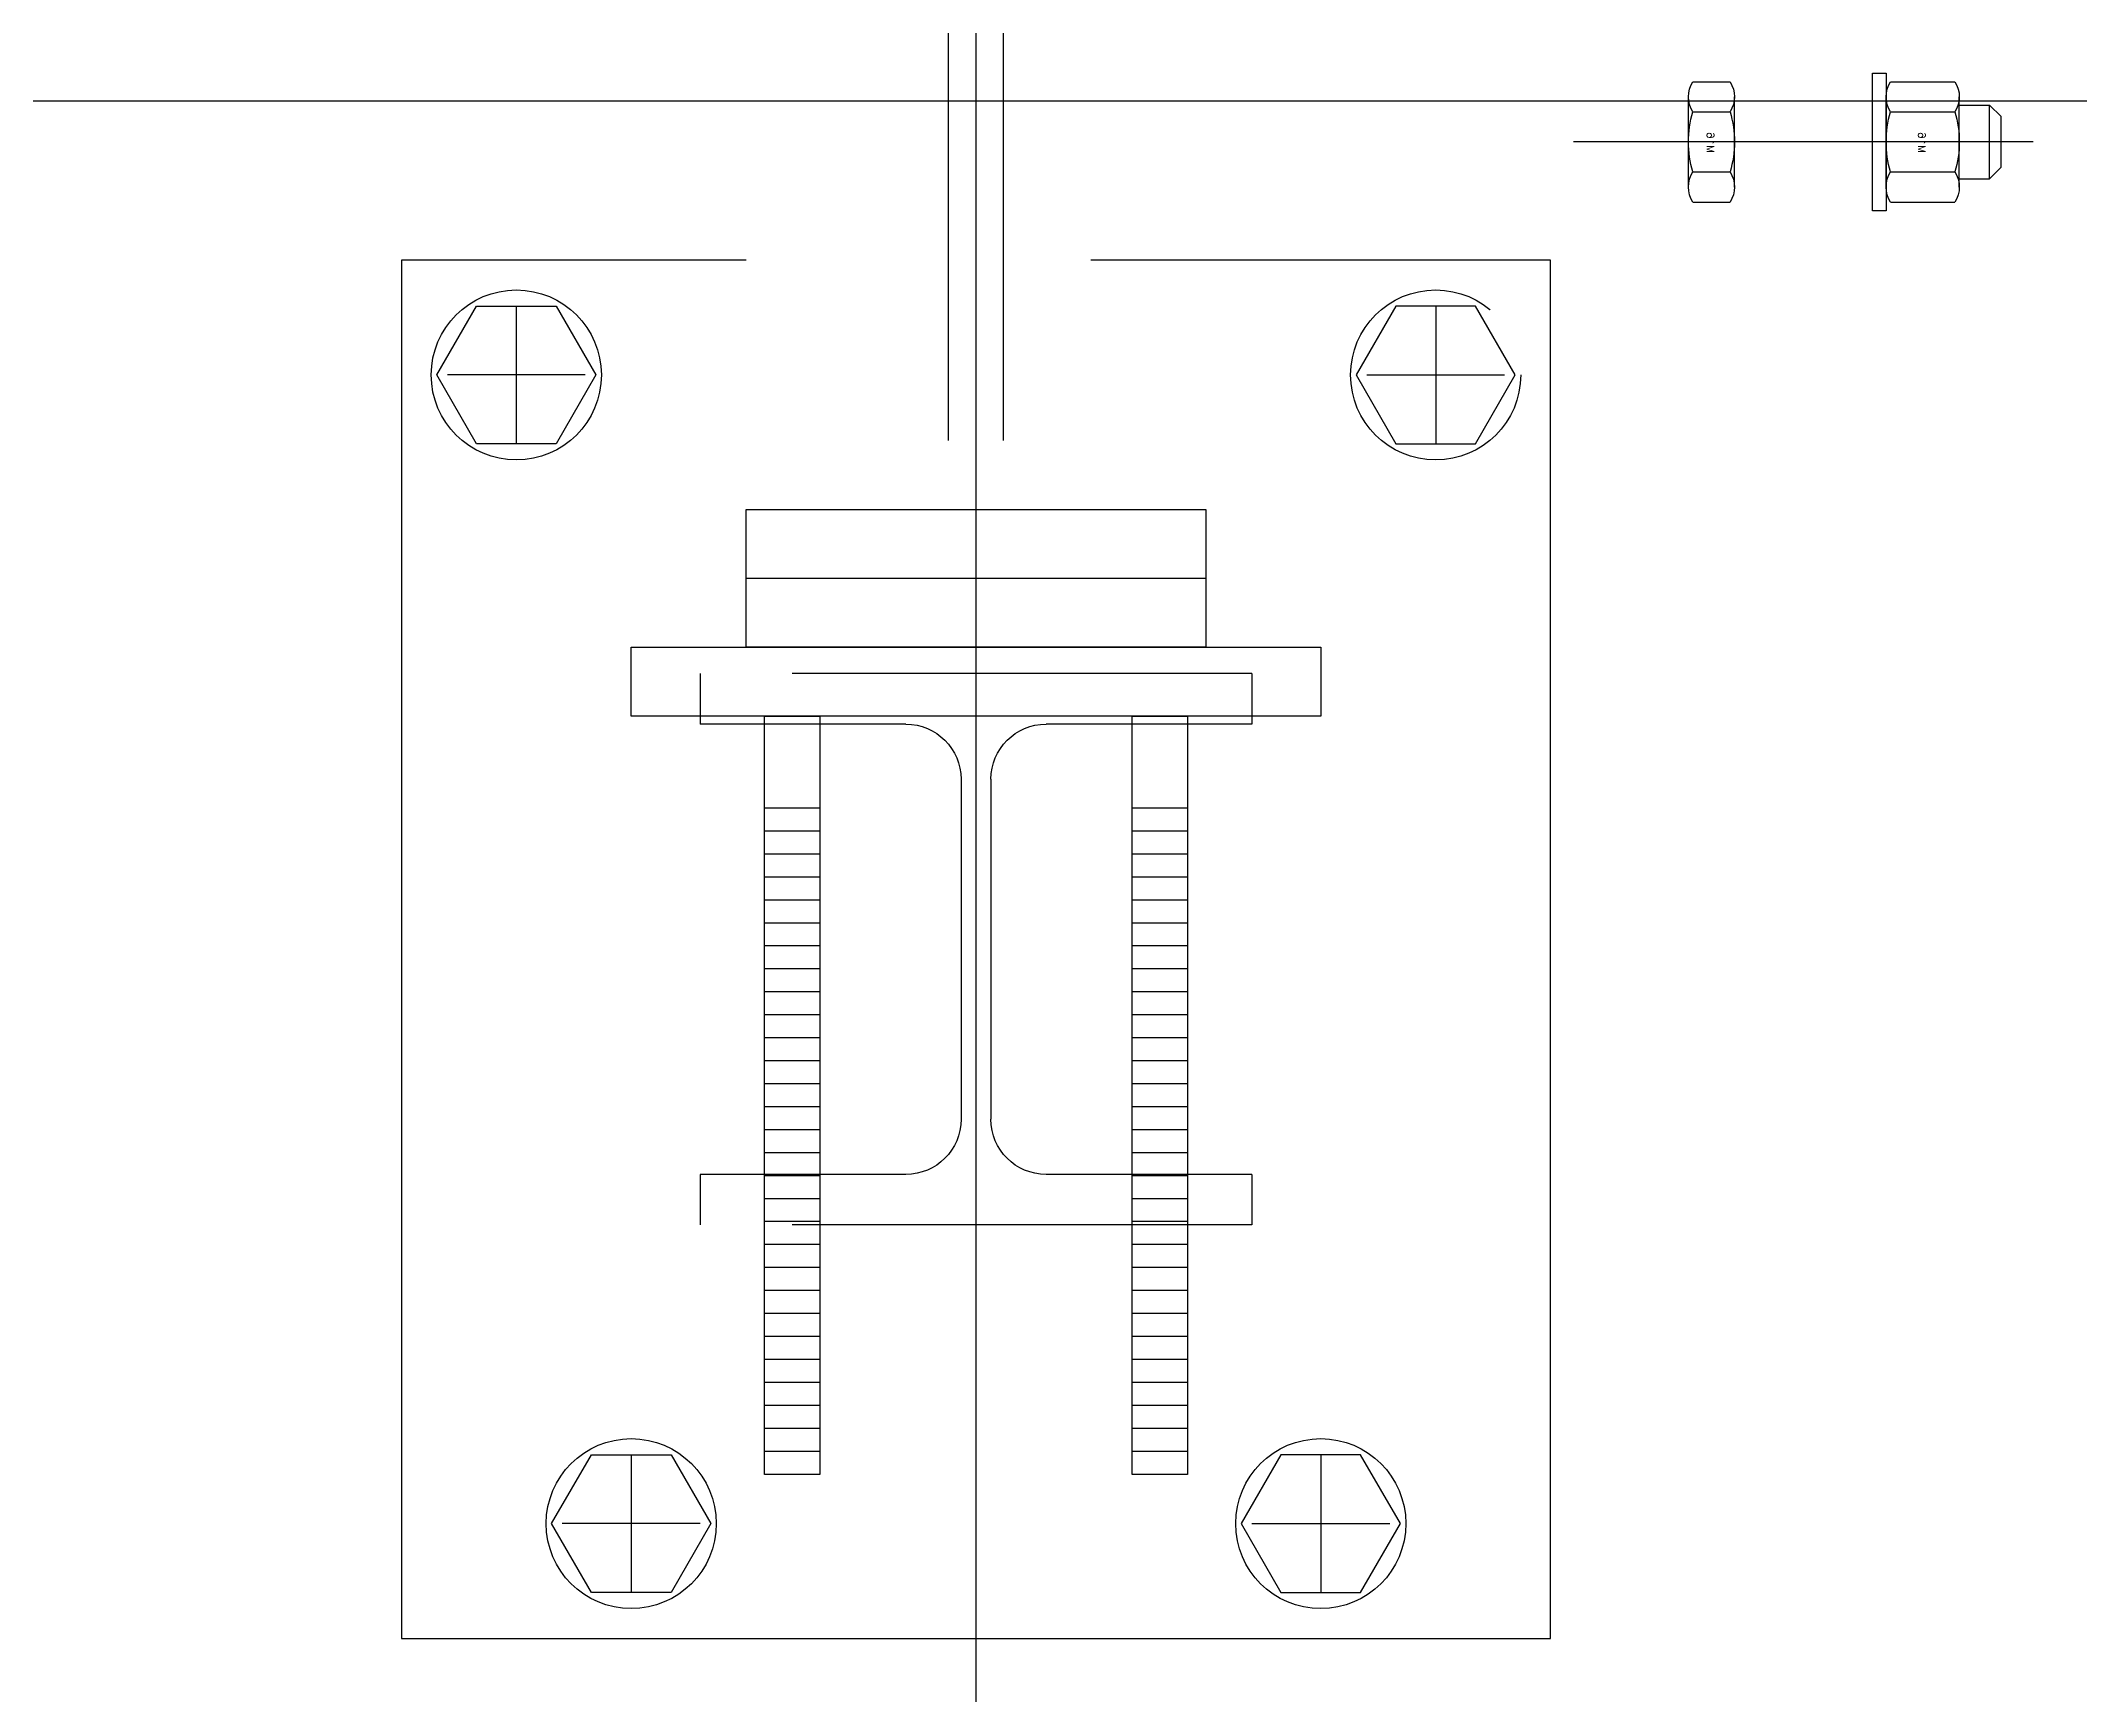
# Model space of a CAD drawing. Extents: x 44 to 147, y 26 to 78.
# Drawn here: x 69.1269 to 69.5703, y 73.6057 to 73.9656 of the extents above; entities that cross this region are included whole.
import ezdxf

# ---------------------------------------------------------------- set-up
doc = ezdxf.new("R2010")
doc.units = 0
doc.header["$LTSCALE"] = 0.5
doc.linetypes.add('AUSGEZOGEN', pattern=[1000.01, 1000, 0.01])
doc.linetypes.add('VERDECKT2', pattern=[0.1875, 0.125, -0.0625])
for name, color, linetype in [('ACHSEN', 7, 'Continuous'), ('HILFE', 7, 'Continuous'), ('ST-ANS', 9, 'Continuous'), ('ST-SCHN', 2, 'Continuous'), ('ST-VERD', 40, 'VERDECKT2')]:
    doc.layers.add(name, color=color, linetype=linetype)
doc.layers.add('NOPLOT', color=7, linetype='Continuous', plot=False)
doc.styles.add('R18', font='romans.shx', dxfattribs={"height": 0.018})

# ---------------------------------------------------------------- blocks, each defined once
blk = doc.blocks.new('HEB120')
at = {"color": 0, "linetype": 'ByBlock'}
for p, q in [((-0.06001474399093709, 0.1199970807394166), (0.0599852560090639, 0.1199970807394171)), ((-0.06001474399093709, 0.1199970807394166), (-0.06001474399093709, 0.1089970807394169)), ((0.05998525600906213, 0.1199970807394166), (0.05998525600906213, 0.1089970807394178)), ((-0.06001474399093709, 0.1089970807394169), (-0.0152647439909348, 0.1089970807394183)), ((0.0152352560090625, 0.1089970807394165), (0.0599852560090639, 0.1089970807394174)), ((-0.003264743990935237, 0.09699708073941782), (-0.003264743990937014, 0.02299708073941575)), ((0.003235256009062937, 0.09699708073941604), (0.003235256009062937, 0.02299708073941487)), ((-0.06001474399093709, 0.01099708073941619), (-0.01526474399093658, 0.01099708073941619)), ((-0.06001474399093709, 0.01099708073941619), (-0.06001474399093709, -2.919260583489347e-06)), ((0.0152352560090625, 0.01099708073941486), (0.0599852560090639, 0.01099708073941619)), ((0.05998525600906213, 0.0109970807394153), (0.05998525600906213, -2.919260583489347e-06)), ((-0.06001474399093709, -2.919260583489347e-06), (0.0599852560090639, -2.919260583489347e-06))]:
    blk.add_line(p, q, dxfattribs=at)
for centre, start, end in [((-0.0152647439909348, 0.09699708073941826), 0, 90), ((0.0152352560090625, 0.09699708073941649), 90, 180), ((-0.01526474399093658, 0.0229970807394162), 270, 0), ((0.0152352560090625, 0.02299708073941487), 180, 270)]:
    blk.add_arc(centre, 0.012, start, end, dxfattribs=at)
blk = doc.blocks.new('Mutter_M16_Seite')
at = {"color": 0, "linetype": 'ByBlock'}
for p, q in [((-0.01311795102546753, -0.000990468062772365), (-0.01311795102546753, -0.0149773900721506)), ((0.009777523954619838, -2.558011324493847e-05), (-0.00984716920917883, -2.558011324449438e-05)), ((-0.00657638625985868, -0.000990468062772365), (-0.00657638625985868, -0.0149773900721506)), ((0.006506741005297911, -0.000990468062772809), (0.006506741005297911, -0.0149773900721506)), ((0.01304830577090854, -0.000990468062772809), (0.01304830577090854, -0.0149773900721506)), ((0.009777523954619838, -0.01594227802167847), (-0.00984716920917883, -0.01594227802167847)), ((-0.008034822627280391, -0.01594227802167891), (-0.008034822627280391, -0.02252558011324446)), ((0.007965177372719623, -0.01594227802167891), (0.007965177372719623, -0.02252558011324446)), ((0.007965177372719623, -0.02252558011324446), (-0.008034822627280391, -0.02252558011324446)), ((-0.008034822627280391, -0.02252558011324446), (-0.005534822627279112, -0.02502558011324441)), ((0.00546517737272012, -0.02502558011324441), (-0.005534822627279112, -0.02502558011324441)), ((0.007965177372719623, -0.02252558011324446), (0.00546517737272012, -0.02502558011324441))]:
    blk.add_line(p, q, dxfattribs=at)
for centre, radius, start, end in [((-0.00984716920917883, -0.00605238002775188), 0.006026799914507332, 57.13277999999819, 122.8672200000018), ((-3.482262727949603e-05, -0.02268622397403419), 0.02266064386078951, 73.22134999999817, 106.7786500000018), ((0.009777523954619838, -0.00605238002775188), 0.006026799914507332, 57.13277999999819, 122.8672200000018), ((-0.00984716920917883, -0.009915478107171083), 0.006026799914507332, 237.1327799999982, 302.8672200000018), ((-3.482262727949603e-05, 0.006718365839110785), 0.02266064386078951, 253.2213499999982, 286.7786500000018), ((0.009777523954619838, -0.009915478107171083), 0.006026799914507332, 237.1327799999982, 302.8672200000018)]:
    blk.add_arc(centre, radius, start, end, dxfattribs=at)
at = {"color": 0, "linetype": 'ByBlock', "style": 'R18'}
blk.add_text('M16', height=0.0016354638279, rotation=180, dxfattribs=at).set_placement((0.002353799026352021, -0.006963395103991132))
blk = doc.blocks.new('Schraube_M16_Seite')
at = {"color": 0, "linetype": 'ByBlock'}
for p, q in [((-0.01308312839819337, 0.0009648879495287588), (-0.01308312839819337, 0.009051809958904755)), ((-0.009812346581909992, 0.01001669790843351), (0.009812346581895781, 0.01001669790843351)), ((-0.00654156363258096, 0.0009648879495287588), (-0.00654156363258096, 0.009051809958904755)), ((0.006541563632566749, 0.0009648879495287588), (0.006541563632566749, 0.009051809958904755)), ((0.01308312839817916, 0.0009648879495287588), (0.01308312839817916, 0.009051809958904755)), ((-0.009812346581909992, 0), (0.009812346581895781, 0))]:
    blk.add_line(p, q, dxfattribs=at)
for centre, radius, start, end in [((-0.009812346581909992, 0.00398989799392524), 0.006026799914507332, 57.13277999994877, 122.8672200000512), ((-1.4210854715202e-14, -0.0126439459523553), 0.02266064386078951, 73.2213499999899, 106.7786500000101), ((0.009812346581895781, 0.00398989799392524), 0.006026799914507332, 57.13277999994877, 122.8672200000512), ((-0.009812346581909992, 0.006026799914508274), 0.006026799914507332, 237.1327799999488, 302.8672200000512), ((-1.4210854715202e-14, 0.02266064386078881), 0.02266064386078951, 253.2213499999899, 286.7786500000101), ((0.009812346581895781, 0.006026799914508274), 0.006026799914507332, 237.1327799999488, 302.8672200000512)]:
    blk.add_arc(centre, radius, start, end, dxfattribs=at)
at = {"color": 0, "linetype": 'ByBlock', "style": 'R18'}
blk.add_text('M16', height=0.0016354638279, dxfattribs=at).set_placement((-0.002388621653636847, 0.003987814990747296))

msp = doc.modelspace()

# ---------------------------------------------------------------- linework, layer by layer
at = {"layer": 'ACHSEN', "color": 140, "linetype": 'AUSGEZOGEN'}
msp.add_line((69.33033502886279, 74.30784767844906), (69.33033502886279, 73.11784767844907), dxfattribs=at)
at = {"layer": 'HILFE'}
for p, q in [((69.56033502886281, 73.94356883490721), (69.46033502886279, 73.94356883490721)), ((69.23033502886283, 73.90784767844909), (69.23033502886283, 73.87784767844906)), ((69.43033502886281, 73.90784767844909), (69.43033502886281, 73.87784767844906)), ((69.24533502886281, 73.89284767844907), (69.21533502886278, 73.89284767844907)), ((69.41533502886283, 73.89284767844907), (69.4453350288628, 73.89284767844907)), ((69.2553350288628, 73.65784767844906), (69.2553350288628, 73.62784767844906)), ((69.40533502886278, 73.65784767844906), (69.40533502886278, 73.62784767844906)), ((69.27033502886279, 73.64284767844904), (69.24033502886282, 73.64284767844904)), ((69.3903350288628, 73.64284767844904), (69.42033502886282, 73.64284767844904))]:
    msp.add_line(p, q, dxfattribs=at)
at = {"layer": 'NOPLOT', "color": 191, "linetype": 'AUSGEZOGEN'}
msp.add_line((65.41702497500526, 73.95253957495385), (72.13598196742439, 73.95253957495385), dxfattribs=at)
at = {"layer": 'ST-ANS'}
for p, q in [((69.32433502886282, 73.87856883490721), (69.32433502886282, 74.12856883490721)), ((69.33633502886282, 73.87856883490721), (69.33633502886282, 74.12856883490721)), ((69.28033502886278, 73.91784767844908), (69.20533502886279, 73.91784767844908)), ((69.20533502886279, 73.91784767844908), (69.20533502886279, 73.61784767844907)), ((69.45533502886279, 73.61784767844907), (69.45533502886279, 73.8635688349072)), ((69.3803350288628, 73.84856883490721), (69.28033502886278, 73.84856883490721)), ((69.2963350288628, 73.7985688349072), (69.2843350288628, 73.7985688349072)), ((69.37633502886278, 73.7985688349072), (69.36433502886278, 73.7985688349072)), ((69.2963350288628, 73.7935688349072), (69.2843350288628, 73.7935688349072)), ((69.37633502886278, 73.7935688349072), (69.36433502886278, 73.7935688349072)), ((69.2963350288628, 73.78856883490721), (69.2843350288628, 73.78856883490721)), ((69.37633502886278, 73.78856883490721), (69.36433502886278, 73.78856883490721)), ((69.2963350288628, 73.78356883490721), (69.2843350288628, 73.78356883490721)), ((69.37633502886278, 73.78356883490721), (69.36433502886278, 73.78356883490721)), ((69.2963350288628, 73.77856883490719), (69.2843350288628, 73.77856883490719)), ((69.37633502886278, 73.77856883490719), (69.36433502886278, 73.77856883490719)), ((69.2963350288628, 73.7735688349072), (69.2843350288628, 73.7735688349072)), ((69.37633502886278, 73.7735688349072), (69.36433502886278, 73.7735688349072)), ((69.2963350288628, 73.7685688349072), (69.2843350288628, 73.7685688349072)), ((69.37633502886278, 73.7685688349072), (69.36433502886278, 73.7685688349072)), ((69.2963350288628, 73.7635688349072), (69.2843350288628, 73.7635688349072)), ((69.37633502886278, 73.7635688349072), (69.36433502886278, 73.7635688349072)), ((69.2963350288628, 73.75856883490721), (69.2843350288628, 73.75856883490721)), ((69.37633502886278, 73.75856883490721), (69.36433502886278, 73.75856883490721)), ((69.2963350288628, 73.75356883490721), (69.2843350288628, 73.75356883490721)), ((69.37633502886278, 73.75356883490721), (69.36433502886278, 73.75356883490721)), ((69.2963350288628, 73.74856883490722), (69.2843350288628, 73.74856883490722)), ((69.37633502886278, 73.74856883490722), (69.36433502886278, 73.74856883490722)), ((69.2963350288628, 73.74356883490722), (69.2843350288628, 73.74356883490722)), ((69.37633502886278, 73.74356883490722), (69.36433502886278, 73.74356883490722)), ((69.2963350288628, 73.73856883490723), (69.2843350288628, 73.73856883490723)), ((69.37633502886278, 73.73856883490723), (69.36433502886278, 73.73856883490723)), ((69.2963350288628, 73.7335688349072), (69.2843350288628, 73.7335688349072)), ((69.37633502886278, 73.7335688349072), (69.36433502886278, 73.7335688349072)), ((69.2963350288628, 73.72856883490721), (69.2843350288628, 73.72856883490721)), ((69.37633502886278, 73.72856883490721), (69.36433502886278, 73.72856883490721)), ((69.2963350288628, 73.72356883490721), (69.2843350288628, 73.72356883490721)), ((69.37633502886278, 73.72356883490721), (69.36433502886278, 73.72356883490721)), ((69.2963350288628, 73.71856883490722), (69.2843350288628, 73.71856883490722)), ((69.37633502886278, 73.71856883490722), (69.36433502886278, 73.71856883490722)), ((69.2963350288628, 73.71356883490722), (69.2843350288628, 73.71356883490722)), ((69.37633502886278, 73.71356883490722), (69.36433502886278, 73.71356883490722)), ((69.2963350288628, 73.70856883490723), (69.2843350288628, 73.70856883490723)), ((69.37633502886278, 73.70856883490723), (69.36433502886278, 73.70856883490723)), ((69.2963350288628, 73.70356883490723), (69.2843350288628, 73.70356883490723)), ((69.37633502886278, 73.70356883490723), (69.36433502886278, 73.70356883490723)), ((69.2963350288628, 73.6985688349072), (69.2843350288628, 73.6985688349072)), ((69.37633502886278, 73.6985688349072), (69.36433502886278, 73.6985688349072)), ((69.2963350288628, 73.69356883490721), (69.2843350288628, 73.69356883490721)), ((69.37633502886278, 73.69356883490721), (69.36433502886278, 73.69356883490721)), ((69.2963350288628, 73.68856883490722), (69.2843350288628, 73.68856883490722)), ((69.37633502886278, 73.68856883490722), (69.36433502886278, 73.68856883490722)), ((69.2963350288628, 73.68356883490722), (69.2843350288628, 73.68356883490722)), ((69.37633502886278, 73.68356883490722), (69.36433502886278, 73.68356883490722)), ((69.2963350288628, 73.67856883490722), (69.2843350288628, 73.67856883490722)), ((69.37633502886278, 73.67856883490722), (69.36433502886278, 73.67856883490722)), ((69.2963350288628, 73.67356883490723), (69.2843350288628, 73.67356883490723)), ((69.37633502886278, 73.67356883490723), (69.36433502886278, 73.67356883490723)), ((69.2963350288628, 73.66856883490723), (69.2843350288628, 73.66856883490723)), ((69.37633502886278, 73.66856883490723), (69.36433502886278, 73.66856883490723)), ((69.2963350288628, 73.66356883490724), (69.2843350288628, 73.66356883490724)), ((69.37633502886278, 73.66356883490724), (69.36433502886278, 73.66356883490724)), ((69.2963350288628, 73.65856883490724), (69.2843350288628, 73.65856883490724)), ((69.37633502886278, 73.65856883490724), (69.36433502886278, 73.65856883490724)), ((69.20533502886279, 73.61784767844907), (69.45533502886279, 73.61784767844907))]:
    msp.add_line(p, q, dxfattribs=at)
for points in [[(69.52833502886283, 73.9285688349072), (69.52533502886278, 73.9285688349072), (69.52533502886278, 73.9585688349072), (69.52833502886283, 73.9585688349072)], [(69.22167477482496, 73.90784767844909), (69.23899528290063, 73.90784767844909), (69.2476555369385, 73.89284767844907), (69.23899528290063, 73.87784767844906), (69.22167477482496, 73.87784767844906), (69.2130145207871, 73.89284767844907)], [(69.3803350288628, 73.8335688349072), (69.28033502886278, 73.8335688349072), (69.28033502886278, 73.8635688349072), (69.3803350288628, 73.8635688349072)], [(69.40533502886284, 73.81856883490721), (69.2553350288628, 73.81856883490721), (69.2553350288628, 73.8335688349072), (69.40533502886284, 73.8335688349072)], [(69.2963350288628, 73.65356883490719), (69.2843350288628, 73.65356883490719), (69.2843350288628, 73.81856883490721), (69.2963350288628, 73.81856883490721)], [(69.37633502886278, 73.65356883490719), (69.36433502886278, 73.65356883490719), (69.36433502886278, 73.81856883490721), (69.37633502886278, 73.81856883490721)], [(69.24667477482494, 73.65784767844906), (69.26399528290067, 73.65784767844906), (69.27265553693847, 73.64284767844904), (69.26399528290067, 73.62784767844906), (69.24667477482494, 73.62784767844906), (69.23801452078713, 73.64284767844904)], [(69.41399528290064, 73.65784767844906), (69.39667477482497, 73.65784767844906), (69.38801452078711, 73.64284767844904), (69.39667477482497, 73.62784767844906), (69.41399528290064, 73.62784767844906), (69.4226555369385, 73.64284767844904)]]:
    msp.add_lwpolyline(points, close=True, dxfattribs=at)
for centre in [(69.23033502886283, 73.89284767844907), (69.2553350288628, 73.64284767844904), (69.40533502886278, 73.64284767844904)]:
    msp.add_circle(centre, 0.0185, dxfattribs=at)
at = {"layer": 'ST-SCHN'}
msp.add_line((69.2963350288628, 73.7985688349072), (69.2843350288628, 73.7985688349072), dxfattribs=at)
at = {"layer": 'ST-VERD'}
for p, q in [((69.45533502886279, 73.91784767844908), (69.28033502886278, 73.91784767844908)), ((69.45533502886279, 73.8635688349072), (69.45533502886279, 73.91784767844908))]:
    msp.add_line(p, q, dxfattribs=at)
msp.add_lwpolyline([(69.43899528290068, 73.90784767844909), (69.42167477482495, 73.90784767844909), (69.41301452078714, 73.89284767844907), (69.42167477482495, 73.87784767844906), (69.43899528290068, 73.87784767844906), (69.44765553693848, 73.89284767844907)], close=True, dxfattribs=at)
msp.add_circle((69.43033502886281, 73.89284767844907), 0.0185, dxfattribs=at)

# ---------------------------------------------------------------- block references
at = {"layer": 'ST-ANS', "xscale": -1}
for name, p, rotation in [('Schraube_M16_Seite', (69.48531833095437, 73.94356883490721), 270), ('Mutter_M16_Seite', (69.52830944874954, 73.94353401227991), 90)]:
    msp.add_blockref(name, p, dxfattribs=dict(at, rotation=rotation))
at = {"layer": 'ST-VERD', "xscale": -1}
msp.add_blockref('HEB120', (69.33032028487189, 73.70785059770967), dxfattribs=at)

doc.saveas('drawing.dxf')
